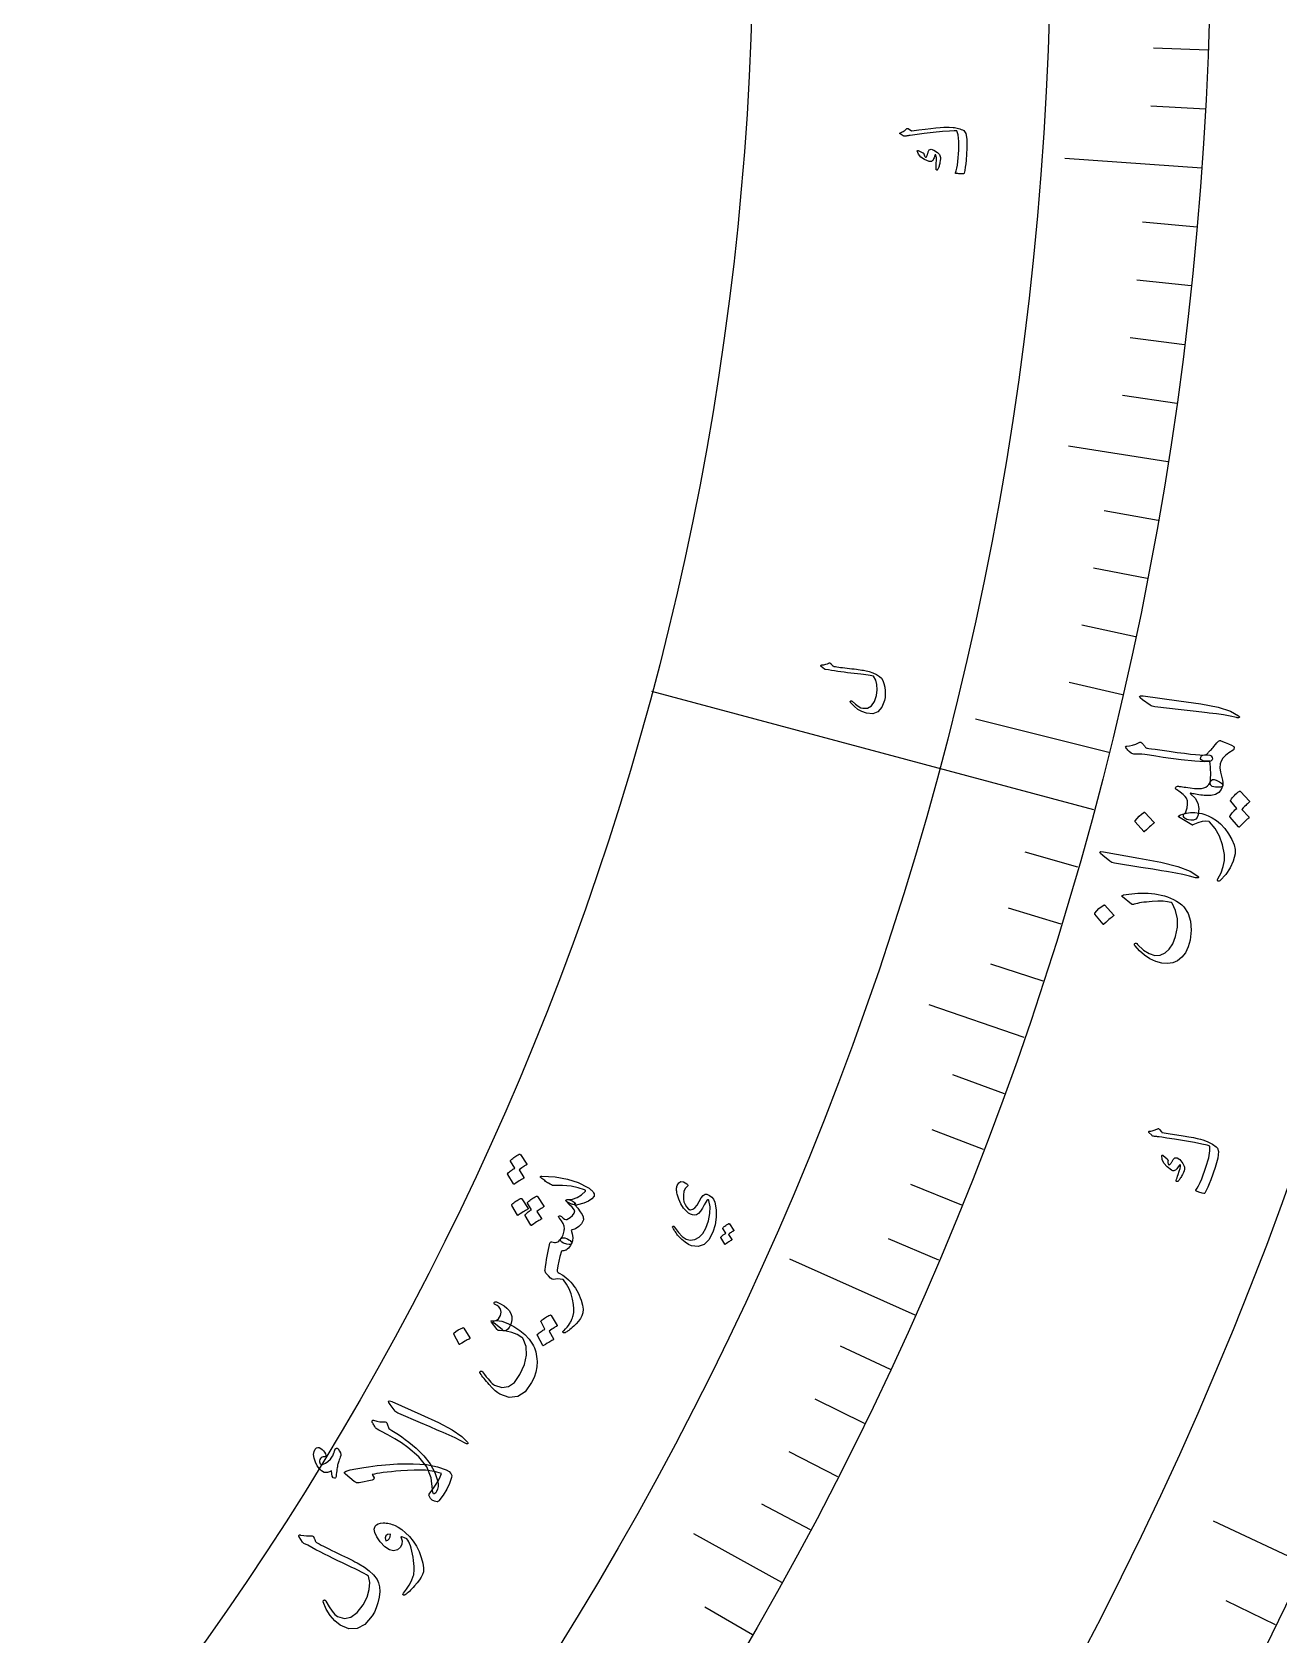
# Model space of a CAD drawing. Header units: millimetres. Extents: x -280 to 280, y -280 to 325.
# Drawn here: x 147.1 to 228.9, y -112.2 to -7.1 of the extents above; entities that cross this region are included whole.
import ezdxf

# ---------------------------------------------------------------- set-up
doc = ezdxf.new("R2010")
doc.units = ezdxf.units.MM
for name, color, linetype in [('CUT_OUTER', 1, 'Continuous'), ('ENGRAVE', 7, 'Continuous'), ('ENGRAVE_FINE', 8, 'Continuous'), ('TEXT', 5, 'Continuous')]:
    doc.layers.add(name, color=color, linetype=linetype)

msp = doc.modelspace()

# ---------------------------------------------------------------- linework, layer by layer
at = {"layer": 'CUT_OUTER'}
msp.add_arc((0, 0), 280, 178.242188, 3.164062, dxfattribs=at)
at = {"layer": 'ENGRAVE'}
for points in [[(223.8263, -16.0358), (214.8493, -15.3927)], [(221.6076, -35.291), (215.0897, -34.253)], [(216.7461, -58.1075), (187.7694, -50.3391)], [(217.7221, -54.3364), (208.9899, -52.1572)], [(212.1853, -73.0257), (205.9446, -70.8779)], [(205.0259, -91.2126), (196.8029, -87.5544)], [(230.5647, -107.5141), (224.5831, -104.7248)], [(196.286, -108.7527), (190.5129, -105.5541)]]:
    msp.add_lwpolyline(points, dxfattribs=at)
for radius in [274.4, 274.4, 267.4, 254.4, 254.4, 243.9, 224.4, 224.4, 213.9, 194.4, 194.4]:
    msp.add_circle((0, 0), radius, dxfattribs=at)
at = {"layer": 'ENGRAVE_FINE'}
for points in [[(224.2462, -8.3077), (220.6486, -8.1745)], [(224.0696, -12.1725), (220.4749, -11.9772)], [(223.5162, -19.8966), (219.9304, -19.5774)], [(223.1392, -23.7537), (219.5595, -23.3726)], [(222.6955, -27.6059), (219.1228, -27.163)], [(222.1849, -31.452), (218.6204, -30.9475)], [(220.9635, -39.1215), (217.4186, -38.4939)], [(220.2528, -42.9425), (216.7193, -42.2536)], [(219.4756, -46.7528), (215.9546, -46.0027)], [(218.632, -50.5511), (215.1245, -49.7402)], [(215.7042, -61.8631), (212.2437, -60.8706)], [(214.5967, -65.6021), (211.1539, -64.5497)], [(213.4236, -69.3234), (209.9997, -68.2112)], [(210.8821, -76.7079), (207.4989, -75.4773)], [(209.5142, -80.3689), (206.153, -79.0796)], [(208.082, -84.0074), (204.7438, -82.6597)], [(206.5858, -87.6224), (203.2715, -86.2167)], [(203.4028, -94.777), (200.1396, -93.2565)], [(201.7168, -98.3143), (198.4807, -96.7371)], [(199.9684, -101.8234), (196.7603, -100.1899)], [(198.158, -105.3033), (194.979, -103.6139)], [(228.6532, -111.5216), (225.4175, -109.9435)], [(194.3531, -112.1706), (191.2351, -110.3711)]]:
    msp.add_lwpolyline(points, dxfattribs=at)
at = {"layer": 'TEXT'}
for points in [[(204.0754, -13.7104), (204.1379, -13.6833), (204.1973, -13.6546), (204.2536, -13.6242), (204.3068, -13.5922), (204.357, -13.5583), (204.4041, -13.5221), (204.4482, -13.4835), (204.4893, -13.4426), (204.5118, -13.4274), (204.5372, -13.4235), (204.5654, -13.4309), (204.5963, -13.4497), (204.7587, -13.5609), (204.7764, -13.5718), (204.7914, -13.5798), (204.8038, -13.5848), (204.8135, -13.5868), (205.2764, -13.5255), (205.6944, -13.4728), (206.0677, -13.4287), (206.3961, -13.3935), (206.6794, -13.3675), (206.9172, -13.3512), (207.1094, -13.3445), (207.2561, -13.3476), (207.5322, -13.3654), (207.6193, -13.3759), (207.7066, -13.3908), (207.7939, -13.4099), (207.8813, -13.4332), (207.9688, -13.4612), (208.0563, -13.4942), (208.1438, -13.5321), (208.2314, -13.5751), (208.3536, -13.7542), (208.419, -14.1358), (208.4263, -14.7199), (208.3739, -15.5061), (208.347, -15.7509), (208.3156, -15.9768), (208.2798, -16.1838), (208.2397, -16.372), (208.2309, -16.3887), (208.219, -16.4002), (208.204, -16.4065), (208.1859, -16.4076), (208.0993, -16.4059), (208.0206, -16.4038), (207.9496, -16.4012), (207.8865, -16.3982), (207.8305, -16.3947), (207.7809, -16.3906), (207.7378, -16.3859), (207.701, -16.3807), (207.6805, -16.3766), (207.6694, -16.3683), (207.668, -16.3558), (207.676, -16.339), (207.7261, -16.2103), (207.7685, -16.0426), (207.8031, -15.836), (207.8298, -15.5905), (207.8833, -14.855), (207.8888, -14.2771), (207.8475, -13.8572), (207.7605, -13.5954), (207.589, -13.5845), (207.2751, -13.5989), (206.8189, -13.6384), (206.2203, -13.7027), (205.6206, -13.7711), (205.1668, -13.8243), (204.8591, -13.8626), (204.6973, -13.8862), (204.6529, -13.894), (204.6114, -13.9013), (204.5727, -13.9081), (204.5369, -13.9144), (204.5044, -13.9202), (204.4754, -13.9255), (204.4499, -13.9304), (204.428, -13.9349), (204.3806, -13.9414), (204.3358, -13.9397), (204.2936, -13.9299), (204.2542, -13.9119), (204.0473, -13.792), (204.0335, -13.7824), (204.0246, -13.7724), (204.0207, -13.762), (204.0218, -13.7513), (204.0301, -13.7387), (204.0418, -13.7276), (204.0569, -13.7182), (204.0754, -13.7104)], [(205.1687, -14.9091), (205.1709, -14.8988), (205.1757, -14.89), (205.1833, -14.8829), (205.1936, -14.8773), (205.2026, -14.8759), (205.2121, -14.8759), (205.2223, -14.8773), (205.233, -14.8802), (205.5229, -15.019), (205.5521, -15.0355), (205.5743, -15.0522), (205.5893, -15.0691), (205.5973, -15.0862), (205.6121, -15.1578), (205.6341, -15.2194), (205.6632, -15.271), (205.6994, -15.3127), (205.7192, -15.3219), (205.7418, -15.313), (205.7672, -15.2861), (205.7953, -15.2412), (205.8085, -15.2107), (205.8211, -15.1792), (205.833, -15.1465), (205.8444, -15.1127), (205.8551, -15.0775), (205.8652, -15.0405), (205.8748, -15.0017), (205.8837, -14.9611), (205.9535, -14.8235), (206.0788, -14.7868), (206.2599, -14.8512), (206.4966, -15.0169), (206.5657, -15.0832), (206.6187, -15.147), (206.6556, -15.2083), (206.6764, -15.2669), (206.6848, -15.3303), (206.6837, -15.417), (206.673, -15.527), (206.6526, -15.6602), (206.6408, -15.728), (206.627, -15.7922), (206.6114, -15.8528), (206.594, -15.9096), (206.5757, -15.9629), (206.5577, -16.0126), (206.5399, -16.0589), (206.5225, -16.1016), (206.5052, -16.1274), (206.4865, -16.1453), (206.4662, -16.1554), (206.4445, -16.1575), (206.4226, -16.1523), (206.4076, -16.1405), (206.3995, -16.1223), (206.3982, -16.0975), (206.399, -16.019), (206.4013, -15.93), (206.4051, -15.8306), (206.4103, -15.7207), (206.4198, -15.5157), (206.4194, -15.355), (206.4093, -15.2387), (206.3894, -15.1668), (206.3834, -15.1573), (206.375, -15.1517), (206.3641, -15.1502), (206.3509, -15.1527), (206.3424, -15.1571), (206.3343, -15.1656), (206.3267, -15.1784), (206.3194, -15.1955), (206.268, -15.355), (206.2432, -15.4215), (206.2135, -15.4777), (206.1789, -15.5236), (206.1394, -15.5594), (206.0941, -15.5886), (206.0483, -15.6045), (206.0021, -15.607), (205.9555, -15.5961), (205.6451, -15.4701), (205.4106, -15.3136), (205.2518, -15.1267), (205.1687, -14.9091)], [(198.8724, -48.7067), (198.8579, -48.6932), (198.8489, -48.6781), (198.8453, -48.6615), (198.8472, -48.6433), (198.8546, -48.6265), (198.8675, -48.614), (198.8859, -48.6056), (198.9098, -48.6014), (199.0478, -48.5818), (199.1696, -48.5546), (199.275, -48.5197), (199.3642, -48.4773), (199.3953, -48.4659), (199.4274, -48.4683), (199.4604, -48.4846), (199.4945, -48.5147), (199.5101, -48.5325), (199.5253, -48.5495), (199.5399, -48.5656), (199.5539, -48.5808), (199.5672, -48.5952), (199.5792, -48.6085), (199.59, -48.6208), (199.5995, -48.6321), (199.6173, -48.6515), (199.6402, -48.6679), (199.6682, -48.6812), (199.7013, -48.6914), (199.7977, -48.7081), (199.9031, -48.7248), (200.0176, -48.7415), (200.1411, -48.7583), (200.2737, -48.7755), (200.4151, -48.7934), (200.5655, -48.8119), (200.7247, -48.8312), (200.8842, -48.8482), (201.0338, -48.8652), (201.1736, -48.8824), (201.3035, -48.8997), (201.4241, -48.9168), (201.5357, -48.9336), (201.6382, -48.95), (201.7318, -48.966), (202.0062, -49.025), (202.2589, -49.1099), (202.4901, -49.221), (202.6996, -49.3583), (202.815, -49.4706), (202.9094, -49.6239), (202.9827, -49.8182), (203.0349, -50.0536), (203.0647, -50.3023), (203.0723, -50.531), (203.0577, -50.7396), (203.021, -50.9282), (202.84, -51.3778), (202.581, -51.6664), (202.2446, -51.7942), (201.8313, -51.7613), (201.5425, -51.6618), (201.2734, -51.5105), (201.0241, -51.3079), (200.7942, -51.054), (200.7817, -51.0359), (200.7755, -51.0188), (200.7756, -51.0025), (200.7821, -50.9871), (200.7929, -50.9717), (200.8047, -50.9609), (200.8176, -50.9547), (200.8315, -50.9532), (200.8511, -50.9545), (200.8691, -50.9598), (200.8853, -50.969), (200.8998, -50.9821), (201.1125, -51.1694), (201.2987, -51.3089), (201.4586, -51.4002), (201.5921, -51.4434), (201.9077, -51.4265), (202.1622, -51.2806), (202.3551, -51.0054), (202.486, -50.6012), (202.5383, -50.2204), (202.5234, -49.8823), (202.4415, -49.587), (202.2928, -49.3349), (202.1959, -49.3158), (202.0822, -49.2959), (201.9517, -49.2751), (201.8042, -49.2535), (201.6395, -49.2312), (201.4571, -49.2086), (201.2569, -49.1856), (201.0391, -49.1622), (200.815, -49.1355), (200.5946, -49.1083), (200.378, -49.0805), (200.1652, -49.0522), (199.9562, -49.0229), (199.7512, -48.9924), (199.5501, -48.9607), (199.3529, -48.9277), (199.1612, -48.9036), (199.1402, -48.8974), (199.1211, -48.8894), (199.1038, -48.8798), (199.0884, -48.8685)], [(219.9457, -50.885), (219.793, -50.7574), (219.7484, -50.673), (219.8121, -50.6317), (219.9841, -50.6333), (222.3243, -50.9477), (223.7601, -51.1425), (224.8905, -51.3707), (225.7151, -51.6339), (226.2336, -51.9329), (226.2721, -51.9746), (226.2903, -52.0079), (226.2882, -52.0328), (226.2659, -52.0494), (226.2347, -52.0596), (226.1963, -52.0632), (226.1508, -52.0601), (226.0983, -52.0505), (225.6932, -51.9573), (225.2593, -51.8771), (224.7965, -51.81), (224.3049, -51.7557), (224.177, -51.7391), (223.8307, -51.6979), (223.2661, -51.6318), (222.4832, -51.5404), (220.744, -51.3507), (220.653, -51.3344), (220.5711, -51.3105), (220.4983, -51.279), (220.4347, -51.24)], [(223.7418, -54.747), (223.7592, -54.6353), (223.8082, -54.5559), (223.8888, -54.5088), (224.0011, -54.4941), (224.0562, -54.4884), (224.1144, -54.4649), (224.1756, -54.4235), (224.24, -54.3643), (224.2755, -54.326), (224.3151, -54.2836), (224.3587, -54.2373), (224.4063, -54.187), (224.4568, -54.1324), (224.509, -54.0733), (224.5629, -54.0095), (224.6185, -53.9413), (224.7224, -53.814), (224.8085, -53.7146), (224.8767, -53.643), (224.9272, -53.5994), (224.969, -53.5716), (225.0089, -53.557), (225.0468, -53.5555), (225.0829, -53.5671), (225.3524, -53.6728), (225.5814, -53.7727), (225.7699, -53.8667), (225.9178, -53.9548), (225.9352, -53.9726), (225.945, -53.9961), (225.9473, -54.0253), (225.942, -54.0601), (225.93, -54.1026), (225.9164, -54.136), (225.9013, -54.1604), (225.8847, -54.1757), (225.6089, -54.3605), (225.3842, -54.5424), (225.2106, -54.7213), (225.0881, -54.8976), (225.0236, -55.0905), (225.0104, -55.3357), (225.0482, -55.6333), (225.1369, -55.9837), (225.1811, -56.1535), (225.207, -56.2976), (225.2144, -56.416), (225.2036, -56.5086), (225.1851, -56.5501), (225.1533, -56.5807), (225.1081, -56.6005), (225.0496, -56.6095), (224.7274, -56.6093), (224.5061, -56.5573), (224.3856, -56.4536), (224.3658, -56.2984), (224.3863, -56.1427), (224.4005, -55.9818), (224.4085, -55.8157), (224.4103, -55.6443), (224.4051, -55.4682), (224.3922, -55.2877), (224.3715, -55.103), (224.3431, -54.914), (224.0786, -54.9074), (223.8902, -54.8773), (223.778, -54.8238), (223.7418, -54.747)], [(221.0764, -54.1729), (221.6779, -54.2585), (222.2133, -54.3314), (222.6827, -54.3914), (223.086, -54.4389), (223.4227, -54.4736), (223.6921, -54.4955), (223.8942, -54.5046), (224.029, -54.5009), (224.2044, -54.4905), (224.3422, -54.5128), (224.4423, -54.5681), (224.5048, -54.6563), (224.5279, -54.7517), (224.5098, -54.8284), (224.4505, -54.8864), (224.3502, -54.9256), (223.9975, -54.9512), (223.3719, -54.9155), (222.4737, -54.8181), (221.3028, -54.6585), (220.8013, -54.5804), (220.4002, -54.5208), (220.0995, -54.4799), (219.8993, -54.4577), (219.4458, -54.4521), (219.3669, -54.4465), (219.2975, -54.4323), (219.2376, -54.4095), (219.1873, -54.3783), (219.0728, -54.2669), (218.9842, -54.1803), (218.9217, -54.1182), (218.8852, -54.0808), (218.8353, -54.0104), (218.8238, -53.9592), (218.8509, -53.9272), (218.9164, -53.9144), (219.0952, -53.9058), (219.2897, -53.8634), (219.4998, -53.7872), (219.7256, -53.677), (219.7699, -53.6575), (219.8102, -53.6541), (219.8467, -53.6666), (219.8792, -53.6952), (219.9168, -53.7374), (219.9518, -53.7772), (219.9843, -53.8146), (220.0144, -53.8496), (220.0419, -53.8821), (220.067, -53.9122), (220.0895, -53.9399), (220.1096, -53.9652), (220.1448, -54.003), (220.1822, -54.0316), (220.2219, -54.0511), (220.2638, -54.0614), (220.3582, -54.0718), (220.5251, -54.0938), (220.7645, -54.1276), (221.0764, -54.1729)], [(222.1167, -56.6199), (222.1434, -56.583), (222.1814, -56.5601), (222.2308, -56.551), (222.2914, -56.556), (222.3332, -56.5608), (222.3911, -56.5678), (222.4652, -56.5771), (222.5554, -56.5886), (222.6612, -56.6023), (222.7819, -56.6178), (222.9176, -56.6353), (223.0683, -56.6548), (223.3568, -56.6884), (223.6012, -56.7009), (223.8014, -56.6921), (223.9575, -56.6622), (224.087, -56.6099), (224.1983, -56.5319), (224.2912, -56.428), (224.3658, -56.2984), (224.4415, -56.1789), (224.5355, -56.1148), (224.6477, -56.1062), (224.7782, -56.1531), (224.9759, -56.2622), (225.1131, -56.3563), (225.1898, -56.4353), (225.2059, -56.4992), (225.1019, -56.7653), (224.9405, -56.9632), (224.722, -57.0928), (224.4465, -57.1541), (224.3636, -57.1575), (224.2756, -57.1591), (224.1826, -57.1587), (224.0844, -57.1563), (223.981, -57.1507), (223.8718, -57.1406), (223.757, -57.1259), (223.6366, -57.1066), (223.5198, -57.0864), (223.4159, -57.0688), (223.325, -57.054), (223.247, -57.0418), (223.1833, -57.032), (223.1351, -57.0243), (223.1025, -57.0188), (223.0854, -57.0153), (223.0774, -57.0139), (223.072, -57.0144), (223.0693, -57.0168), (223.0691, -57.0211), (223.0721, -57.0274), (223.0789, -57.0359), (223.0895, -57.0467), (223.1038, -57.0596), (223.391, -57.3332), (223.5683, -57.6524), (223.6357, -58.017), (223.5929, -58.4267), (223.5299, -58.5893), (223.429, -58.7021), (223.2902, -58.7651), (223.1137, -58.7783), (222.9624, -58.757), (222.8386, -58.7207), (222.7424, -58.6693), (222.6737, -58.6028), (222.632, -58.5324), (222.6171, -58.469), (222.6288, -58.4126), (222.6671, -58.3632), (222.7122, -58.3236), (222.7465, -58.2873), (222.77, -58.2544), (222.7827, -58.2249), (222.862, -57.9587), (222.8939, -57.7212), (222.8785, -57.5123), (222.8159, -57.3322), (222.7403, -57.2169), (222.6074, -57.0833), (222.4172, -56.9315), (222.1696, -56.7616), (222.1306, -56.7325), (222.1088, -56.6992), (222.1041, -56.6617), (222.1167, -56.6199)], [(225.7248, -57.5397), (225.7162, -57.525), (225.7134, -57.5067), (225.7165, -57.485), (225.7254, -57.4597), (225.7832, -57.3759), (225.8438, -57.2958), (225.907, -57.2196), (225.973, -57.1471), (226.0425, -57.0779), (226.1161, -57.0117), (226.1939, -56.9483), (226.2759, -56.8879), (226.2988, -56.878), (226.3208, -56.8766), (226.3419, -56.8838), (226.362, -56.8995), (226.9548, -57.5312), (226.961, -57.5459), (226.9563, -57.5643), (226.9409, -57.5861), (226.9146, -57.6115), (226.8922, -57.6278), (226.8601, -57.6555), (226.8183, -57.6946), (226.7668, -57.7449), (226.7049, -57.8071), (226.6318, -57.8815), (226.5474, -57.968), (226.4519, -58.0667), (226.9079, -58.5665), (226.9205, -58.5874), (226.9191, -58.6097), (226.9036, -58.6335), (226.8742, -58.6586), (226.8488, -58.6804), (226.81, -58.7151), (226.758, -58.7628), (226.6928, -58.8233), (226.6139, -58.8979), (226.5211, -58.9878), (226.4144, -59.0928), (226.2937, -59.213), (226.2759, -59.2241), (226.2603, -59.2269), (226.2468, -59.2215), (226.2355, -59.2078), (225.6778, -58.57), (225.6692, -58.5552), (225.6665, -58.537), (225.6697, -58.5152), (225.6787, -58.49), (225.7244, -58.4178), (225.7735, -58.349), (225.826, -58.2835), (225.8819, -58.2214), (225.9408, -58.1626), (226.0019, -58.1068), (226.0653, -58.0541), (226.131, -58.0045)], [(219.459, -58.892), (219.4504, -58.8775), (219.4478, -58.8596), (219.451, -58.8385), (219.46, -58.8139), (219.5806, -58.6557), (219.7145, -58.512), (219.8619, -58.3827), (220.0226, -58.2678), (220.045, -58.2584), (220.0652, -58.257), (220.0833, -58.2637), (220.0993, -58.2783), (220.6895, -58.8972), (220.702, -58.9177), (220.7005, -58.9395), (220.6851, -58.9625), (220.6556, -58.9866), (220.6302, -59.0075), (220.5915, -59.0408), (220.5395, -59.0866), (220.4742, -59.1448), (220.3953, -59.2165), (220.3025, -59.3029), (220.1958, -59.4039), (220.0751, -59.5195), (220.0562, -59.5341), (220.0399, -59.5395), (220.026, -59.5357), (220.0146, -59.5228)], [(225.0271, -62.7235), (224.9999, -62.7475), (224.9735, -62.7641), (224.9478, -62.7734), (224.923, -62.7753), (224.904, -62.7719), (224.8867, -62.7626), (224.871, -62.7475), (224.8569, -62.7265), (224.8505, -62.7071), (224.8512, -62.6846), (224.8589, -62.659), (224.8738, -62.6303), (225.0917, -62.2196), (225.2362, -61.8148), (225.3072, -61.4163), (225.3049, -61.0245), (225.1898, -60.3891), (224.9894, -59.8214), (224.7042, -59.3218), (224.3346, -58.8901), (224.3271, -58.8834), (224.3205, -58.8777), (224.315, -58.8728), (224.3105, -58.8688), (224.3064, -58.8655), (224.3021, -58.8628), (224.2977, -58.8607), (224.2931, -58.8592), (224.0985, -58.84), (223.8581, -58.8722), (223.5719, -58.9556), (223.2399, -59.09), (223.2205, -59.0929), (223.2043, -59.093), (223.1914, -59.0902), (223.1817, -59.0846), (222.3064, -58.5656), (222.2788, -58.5267), (222.3161, -58.4815), (222.4184, -58.4298), (222.5856, -58.3715), (222.8317, -58.3102), (223.0935, -58.2788), (223.3709, -58.2774), (223.6641, -58.306), (223.8254, -58.3387), (224.021, -58.4015), (224.2509, -58.4945), (224.5151, -58.6177), (224.7897, -58.7863), (225.0601, -59.0179), (225.3262, -59.3128), (225.5877, -59.6712), (225.8059, -60.0417), (225.9493, -60.3841), (226.0179, -60.6982), (226.0118, -60.9837), (225.8922, -61.4595), (225.6881, -61.9085), (225.3997, -62.33), (225.0271, -62.7235)], [(217.3309, -61.0957), (217.1843, -60.9611), (217.1437, -60.8747), (217.2093, -60.8364), (217.381, -60.846), (219.704, -61.2693), (221.1291, -61.5309), (222.2477, -61.8116), (223.0591, -62.113), (223.5631, -62.4359), (223.5995, -62.4793), (223.6161, -62.5134), (223.6129, -62.5383), (223.5899, -62.5538), (223.5582, -62.5625), (223.5197, -62.5643), (223.4744, -62.5591), (223.4224, -62.5471), (223.0221, -62.435), (222.5924, -62.3347), (222.1332, -62.2461), (221.6447, -62.1689), (221.5177, -62.1463), (221.1737, -62.089), (220.6128, -61.9966), (219.835, -61.8688), (218.1066, -61.5981), (218.0164, -61.5775), (217.9357, -61.5498), (217.8645, -61.515), (217.8028, -61.4731)], [(218.689, -63.6751), (218.8667, -63.644), (219.0507, -63.6171), (219.2409, -63.5944), (219.4373, -63.5758), (219.6409, -63.5629), (219.8524, -63.5571), (220.0718, -63.5585), (220.299, -63.5669), (220.5233, -63.5825), (220.7429, -63.6079), (220.9578, -63.643), (221.168, -63.688), (221.3741, -63.743), (221.5766, -63.8081), (221.7755, -63.8835), (221.9709, -63.9692), (222.1711, -64.0758), (222.3505, -64.194), (222.509, -64.3239), (222.6466, -64.4654), (222.9288, -64.8938), (223.092, -65.3983), (223.1357, -65.9786), (223.0591, -66.6341), (222.9349, -67.0879), (222.7567, -67.4645), (222.5248, -67.7638), (222.2395, -67.9855), (221.9187, -68.1193), (221.5745, -68.1734), (221.2071, -68.148), (220.8163, -68.0433), (220.4231, -67.865), (220.0639, -67.6334), (219.7384, -67.3487), (219.4465, -67.0112), (219.4162, -66.9626), (219.4039, -66.9207), (219.4096, -66.8856), (219.4332, -66.8573), (219.4712, -66.8357), (219.5139, -66.8394), (219.5616, -66.8683), (219.6141, -66.9224), (219.9998, -67.2878), (220.3755, -67.5257), (220.7415, -67.6354), (221.098, -67.6162), (221.4206, -67.4798), (221.6966, -67.2317), (221.9257, -66.8717), (222.1074, -66.4002), (222.2241, -65.7997), (222.2249, -65.2346), (222.1103, -64.7057), (221.8803, -64.2135), (221.8706, -64.2019), (221.8544, -64.191), (221.8318, -64.1807), (221.8027, -64.171), (221.5678, -64.1174), (221.2846, -64.0885), (220.953, -64.0842), (220.5731, -64.1041), (220.3798, -64.1213), (220.1992, -64.1397), (220.0314, -64.1592), (219.8764, -64.1798), (219.7345, -64.2023), (219.6062, -64.2275), (219.4915, -64.2554), (219.3904, -64.2859), (219.3384, -64.2992), (219.2931, -64.3021), (219.2547, -64.2945), (219.2231, -64.2766), (218.6215, -63.8036), (218.5893, -63.7664), (218.5898, -63.7326), (218.623, -63.7022), (218.689, -63.6751)], [(216.8129, -64.9453), (216.8048, -64.9305), (216.8026, -64.9127), (216.8064, -64.8917), (216.8161, -64.8675), (216.941, -64.7136), (217.0788, -64.5744), (217.2296, -64.45), (217.3935, -64.3404), (217.4161, -64.3317), (217.4363, -64.3309), (217.4542, -64.3381), (217.4698, -64.3532), (218.0424, -64.9871), (218.0543, -65.008), (218.0522, -65.0296), (218.0361, -65.052), (218.0061, -65.0752), (217.9801, -65.0952), (217.9404, -65.1273), (217.8872, -65.1713), (217.8204, -65.2273), (217.7395, -65.2964), (217.6444, -65.3796), (217.535, -65.477), (217.4111, -65.5886), (217.3919, -65.6025), (217.3754, -65.6074), (217.3616, -65.6033), (217.3506, -65.59)], [(220.4149, -79.1608), (220.4892, -79.151), (220.5607, -79.1385), (220.6294, -79.1233), (220.6954, -79.1055), (220.7587, -79.0847), (220.8195, -79.0606), (220.8778, -79.0331), (220.9335, -79.0022), (220.962, -78.9929), (220.99, -78.9964), (221.0176, -79.0127), (221.0446, -79.0419), (221.1829, -79.2086), (221.1982, -79.2255), (221.2117, -79.2385), (221.2233, -79.2475), (221.233, -79.2526), (221.7412, -79.3273), (222.1993, -79.3976), (222.6074, -79.4636), (222.9655, -79.5254), (223.273, -79.5833), (223.5295, -79.6378), (223.7348, -79.6887), (223.8891, -79.7362), (224.1757, -79.8383), (224.2648, -79.8758), (224.3526, -79.9178), (224.4392, -79.9643), (224.5246, -80.0154), (224.6087, -80.0714), (224.6913, -80.1327), (224.7725, -80.1992), (224.8521, -80.2711), (224.9274, -80.4974), (224.8815, -80.9207), (224.7131, -81.5407), (224.4208, -82.3565), (224.3187, -82.6073), (224.2175, -82.8368), (224.1173, -83.045), (224.0181, -83.232), (224.0038, -83.247), (223.9878, -83.2556), (223.97, -83.2578), (223.9505, -83.2534), (223.8594, -83.2256), (223.7767, -83.1996), (223.7025, -83.1755), (223.6366, -83.1533), (223.5784, -83.1327), (223.5272, -83.1135), (223.4829, -83.0956), (223.4456, -83.079), (223.4251, -83.0685), (223.4159, -83.0564), (223.4181, -83.0427), (223.4317, -83.0274), (223.5234, -82.9063), (223.6187, -82.7417), (223.7176, -82.5335), (223.8198, -82.2818), (224.098, -81.5199), (224.278, -80.9103), (224.361, -80.4537), (224.3479, -80.1505), (224.1698, -80.0873), (223.8334, -80.0078), (223.3388, -79.912), (222.6862, -79.7994), (222.0312, -79.691), (221.5351, -79.6105), (221.198, -79.5582), (221.0197, -79.5344), (220.9704, -79.5293), (220.9243, -79.5245), (220.8813, -79.52), (220.8416, -79.5159), (220.8054, -79.5122), (220.7731, -79.5091), (220.7447, -79.5066), (220.7202, -79.5047), (220.668, -79.4973), (220.6211, -79.482), (220.5795, -79.4589), (220.5432, -79.428), (220.3606, -79.2387), (220.3488, -79.2244), (220.3424, -79.2111), (220.3414, -79.199), (220.3458, -79.188), (220.3584, -79.1771), (220.3741, -79.1689), (220.393, -79.1635), (220.4149, -79.1608)], [(178.4991, -81.1337), (178.4938, -81.1198), (178.494, -81.104), (178.4998, -81.0862), (178.5111, -81.0663), (178.5733, -81.0049), (178.6372, -80.9472), (178.703, -80.8931), (178.7705, -80.8427), (178.8406, -80.7956), (178.9139, -80.7516), (178.9904, -80.7107), (179.0701, -80.673), (179.0913, -80.6684), (179.1106, -80.6708), (179.1278, -80.6802), (179.143, -80.6967), (179.5652, -81.3254), (179.5684, -81.3389), (179.5617, -81.3536), (179.5452, -81.3695), (179.5188, -81.3867), (179.4971, -81.3968), (179.4653, -81.415), (179.4235, -81.4412), (179.3716, -81.4754), (179.309, -81.5178), (179.235, -81.5687), (179.1496, -81.628), (179.0526, -81.6958), (179.3754, -82.1913), (179.3833, -82.211), (179.3788, -82.2296), (179.3621, -82.2471), (179.333, -82.2636), (179.3078, -82.2778), (179.2693, -82.3008), (179.2174, -82.3326), (179.1522, -82.3731), (179.0732, -82.4233), (178.9799, -82.4841), (178.8724, -82.5554), (178.7507, -82.6373), (178.7337, -82.6438), (178.7198, -82.6436), (178.7089, -82.6369), (178.7011, -82.6235), (178.3101, -81.9951), (178.3049, -81.9813), (178.3051, -81.9654), (178.311, -81.9476), (178.3225, -81.9277), (178.3724, -81.8742), (178.4248, -81.8241), (178.4796, -81.7774), (178.537, -81.7341), (178.5964, -81.694), (178.6573, -81.6569), (178.7198, -81.6227), (178.7838, -81.5914)], [(221.2099, -80.7591), (221.2153, -80.7488), (221.2231, -80.741), (221.2333, -80.7357), (221.2459, -80.733), (221.2558, -80.7341), (221.2659, -80.737), (221.2762, -80.7416), (221.2867, -80.7479), (221.5515, -80.9822), (221.5774, -81.0084), (221.5958, -81.0328), (221.6066, -81.0552), (221.6099, -81.0756), (221.6041, -81.1559), (221.6087, -81.2277), (221.6239, -81.2911), (221.6497, -81.3461), (221.6679, -81.3618), (221.6944, -81.3593), (221.7294, -81.3384), (221.7727, -81.2993), (221.7958, -81.2711), (221.8187, -81.2415), (221.8411, -81.2105), (221.8633, -81.1782), (221.8853, -81.1442), (221.9071, -81.108), (221.9289, -81.0698), (221.9507, -81.0296), (222.0659, -80.905), (222.2096, -80.904), (222.3818, -81.0266), (222.5822, -81.2733), (222.6354, -81.3643), (222.6722, -81.4478), (222.6928, -81.5237), (222.6971, -81.592), (222.6869, -81.6616), (222.6595, -81.753), (222.6151, -81.8661), (222.5535, -82.0009), (222.5204, -82.0692), (222.4866, -82.133), (222.4518, -82.1923), (222.4162, -82.2472), (222.3809, -82.2981), (222.3468, -82.3453), (222.3141, -82.3889), (222.2828, -82.4288), (222.2568, -82.4509), (222.2315, -82.4642), (222.2071, -82.4688), (222.1834, -82.4645), (222.1618, -82.4524), (222.1495, -82.4354), (222.1464, -82.4137), (222.1525, -82.3871), (222.177, -82.3042), (222.2062, -82.2108), (222.2402, -82.1067), (222.2788, -81.992), (222.3506, -81.7779), (222.3986, -81.6078), (222.423, -81.4817), (222.4237, -81.3997), (222.4202, -81.3877), (222.4129, -81.3793), (222.4019, -81.3744), (222.3871, -81.3731), (222.3768, -81.3751), (222.3657, -81.3818), (222.3538, -81.393), (222.3409, -81.4089), (222.2384, -81.5622), (222.1922, -81.625), (222.1439, -81.6756), (222.0934, -81.7138), (222.0409, -81.7397), (221.984, -81.757), (221.9308, -81.76), (221.8812, -81.7487), (221.8352, -81.7231), (221.5448, -81.4963), (221.3439, -81.2601), (221.2322, -81.0144), (221.2099, -80.7591)], [(180.5401, -82.1073), (181.4316, -82.1649), (182.2326, -82.3062), (182.9427, -82.5327), (183.5615, -82.8457), (183.6023, -82.8703), (183.6436, -82.898), (183.6851, -82.9287), (183.7271, -82.9625), (183.7686, -82.9985), (183.809, -83.0358), (183.8482, -83.0742), (183.8863, -83.114), (183.948, -83.1933), (183.983, -83.27), (183.9913, -83.3441), (183.9729, -83.4154), (183.8377, -83.6006), (183.6117, -83.7596), (183.2952, -83.892), (182.8883, -83.9974), (182.8284, -84.0085), (182.7578, -84.0076), (182.6763, -83.9947), (182.5841, -83.9698), (182.5403, -83.9541), (182.4973, -83.9381), (182.455, -83.9218), (182.4134, -83.9053), (182.3727, -83.888), (182.3331, -83.8695), (182.2947, -83.8498), (182.2574, -83.8289), (182.195, -83.7874), (182.1544, -83.7489), (182.1357, -83.7135), (182.1389, -83.6812), (182.151, -83.6675), (182.1732, -83.6573), (182.2054, -83.6505), (182.2477, -83.6472), (182.5631, -83.6158), (182.861, -83.5128), (183.1413, -83.3382), (183.4037, -83.0919), (183.411, -83.0707), (183.404, -83.05), (183.3829, -83.03), (183.3476, -83.0105), (182.9413, -82.8673), (182.463, -82.7726), (181.9128, -82.7259), (181.2909, -82.7263), (181.2477, -82.7164), (181.1826, -82.6884), (181.0954, -82.6423), (180.9863, -82.5781), (180.9241, -82.539), (180.8616, -82.4969), (180.7987, -82.4518), (180.7354, -82.4036), (180.6723, -82.3538), (180.6099, -82.3038), (180.5482, -82.2535), (180.4872, -82.203), (180.473, -82.1896), (180.4653, -82.1746), (180.4641, -82.1579), (180.4695, -82.1397), (180.4791, -82.1262), (180.4941, -82.1163), (180.5144, -82.1101), (180.5401, -82.1073)], [(190.0798, -82.7827), (189.951, -82.9254), (189.8673, -83.1107), (189.8286, -83.3387), (189.8347, -83.6098), (189.8719, -83.7966), (189.9387, -83.9683), (190.0354, -84.1248), (190.1619, -84.2661), (190.1904, -84.2872), (190.223, -84.3024), (190.2598, -84.3118), (190.3007, -84.3152), (190.4473, -84.282), (190.5915, -84.1811), (190.733, -84.0124), (190.8717, -83.7758), (191.0058, -83.541), (191.1315, -83.3828), (191.249, -83.3012), (191.3585, -83.2963), (191.5496, -83.3737), (191.7015, -83.4843), (191.8143, -83.6283), (191.8877, -83.8057), (191.9806, -84.3088), (191.9919, -84.8074), (191.9217, -85.3012), (191.7699, -85.7898), (191.5079, -86.2802), (191.1867, -86.5902), (190.8071, -86.7197), (190.3697, -86.6691), (190.1571, -86.5809), (189.9436, -86.4471), (189.729, -86.2678), (189.5132, -86.0432), (189.4565, -85.9735), (189.4029, -85.904), (189.3521, -85.8347), (189.3044, -85.7656), (189.2595, -85.6963), (189.2172, -85.6263), (189.1776, -85.5555), (189.1406, -85.4841), (189.1278, -85.4489), (189.128, -85.4228), (189.1412, -85.4055), (189.1674, -85.3973), (189.1948, -85.3984), (189.2189, -85.4066), (189.2399, -85.4219), (189.2577, -85.4442), (189.5029, -85.8098), (189.7532, -86.0745), (190.0091, -86.238), (190.2708, -86.3), (190.5929, -86.2628), (190.8726, -86.1202), (191.1096, -85.8722), (191.3036, -85.5188), (191.4761, -85.032), (191.5679, -84.5657), (191.5793, -84.1205), (191.5103, -83.6967), (191.5009, -83.6689), (191.4861, -83.6535), (191.4658, -83.6505), (191.4402, -83.6598), (191.376, -83.7149), (191.2946, -83.8236), (191.1957, -83.9857), (191.0793, -84.2013), (190.9512, -84.4163), (190.8222, -84.5664), (190.6925, -84.6519), (190.5621, -84.6726), (190.4296, -84.6501), (190.3011, -84.603), (190.1766, -84.5314), (190.0559, -84.4353), (189.839, -84.2013), (189.6629, -83.9325), (189.5273, -83.6292), (189.4321, -83.2912), (189.4126, -83.204), (189.3987, -83.1216), (189.3904, -83.044), (189.3877, -82.9712), (189.39, -82.9033), (189.3971, -82.8405), (189.4088, -82.7828), (189.4253, -82.7303), (189.5292, -82.5422), (189.668, -82.4594), (189.8416, -82.482), (190.0502, -82.6102), (190.0997, -82.6601), (190.1211, -82.7055), (190.1145, -82.7464), (190.0798, -82.7827)], [(178.5751, -84.0353), (178.57, -84.0213), (178.5704, -84.0054), (178.5765, -83.9876), (178.5882, -83.9677), (178.6514, -83.9067), (178.7163, -83.8493), (178.783, -83.7957), (178.8514, -83.7457), (178.9223, -83.6991), (178.9963, -83.6557), (179.0735, -83.6154), (179.1539, -83.5783), (179.1797, -83.5719), (179.201, -83.5726), (179.2178, -83.5805), (179.23, -83.5954), (179.6428, -84.232), (179.6471, -84.2502), (179.6401, -84.2677), (179.6216, -84.2845), (179.5919, -84.3007), (179.5665, -84.3148), (179.5277, -84.3377), (179.4755, -84.3692), (179.4097, -84.4095), (179.3301, -84.4594), (179.2361, -84.5198), (179.1277, -84.5908), (179.0049, -84.6722), (178.9863, -84.6819), (178.9712, -84.684), (178.9598, -84.6786), (178.9519, -84.6656)], [(179.6173, -83.8869), (179.6121, -83.873), (179.6126, -83.857), (179.6186, -83.839), (179.6303, -83.819), (179.6934, -83.7575), (179.7583, -83.6997), (179.825, -83.6455), (179.8934, -83.595), (179.9643, -83.5479), (180.0384, -83.504), (180.1156, -83.4632), (180.196, -83.4256), (180.2173, -83.4211), (180.2366, -83.4236), (180.2537, -83.4333), (180.2687, -83.45), (180.6825, -84.087), (180.6855, -84.1006), (180.6786, -84.1154), (180.6618, -84.1314), (180.6352, -84.1486), (180.6172, -84.1596), (180.5892, -84.1771), (180.5512, -84.2009), (180.5033, -84.231), (180.4458, -84.2678), (180.3793, -84.3113), (180.3038, -84.3616), (180.2193, -84.4187), (180.5233, -84.8869), (180.5276, -84.9052), (180.5205, -84.9228), (180.502, -84.9397), (180.4721, -84.9559), (180.4467, -84.9702), (180.4078, -84.9932), (180.3554, -85.0249), (180.2895, -85.0655), (180.2096, -85.1156), (180.1153, -85.1764), (180.0066, -85.2478), (179.8834, -85.3297), (179.8663, -85.3361), (179.8524, -85.3359), (179.8416, -85.329), (179.8339, -85.3155), (179.4588, -84.6828), (179.4537, -84.6688), (179.4542, -84.6528), (179.4604, -84.6349), (179.4721, -84.6149), (179.5169, -84.5714), (179.5629, -84.5291), (179.61, -84.4878), (179.6584, -84.4477), (179.7083, -84.4095), (179.7599, -84.3737), (179.8131, -84.3405), (179.8682, -84.3098)], [(182.1797, -83.6533), (182.2971, -83.6512), (182.4193, -83.6793), (182.5463, -83.7376), (182.6781, -83.8261), (182.728, -83.8671), (182.7533, -83.8956), (182.754, -83.9118), (182.7302, -83.9154), (182.6906, -83.9154), (182.6707, -83.9232), (182.6705, -83.9388), (182.69, -83.9624), (182.9065, -84.2199), (183.0724, -84.4428), (183.1878, -84.6311), (183.2527, -84.7844), (183.2703, -84.846), (183.2778, -84.9065), (183.2754, -84.9659), (183.2629, -85.0243), (183.1538, -85.2377), (182.9853, -85.4152), (182.7574, -85.5564), (182.4704, -85.6613), (182.5454, -85.896), (182.574, -86.1222), (182.5562, -86.3396), (182.492, -86.5482), (182.4393, -86.5887), (182.3363, -86.5947), (182.1829, -86.5661), (181.9792, -86.5029), (181.8666, -86.4476), (181.7998, -86.3823), (181.7787, -86.3069), (181.8034, -86.2216), (181.855, -86.127), (181.8997, -86.0356), (181.9376, -85.9474), (181.9686, -85.8624), (181.9931, -85.7814), (182.0112, -85.7051), (182.023, -85.6334), (182.0284, -85.5664), (182.0076, -85.3818), (181.9459, -85.204), (181.8436, -85.0332), (181.7005, -84.8692), (181.6596, -84.8244), (181.6415, -84.7856), (181.6463, -84.7527), (181.674, -84.7259), (181.7147, -84.7075), (181.7549, -84.7076), (181.7948, -84.7262), (181.8341, -84.7632), (181.943, -84.8678), (182.0395, -84.9339), (182.1236, -84.9614), (182.1953, -84.9503), (182.4066, -84.8226), (182.5616, -84.6848), (182.6603, -84.5373), (182.7027, -84.38), (182.7005, -84.3684), (182.6943, -84.3527), (182.6843, -84.3329), (182.6703, -84.3089), (182.6302, -84.2605), (182.53, -84.1529), (182.3697, -83.9862), (182.1491, -83.7604), (182.1407, -83.7496), (182.135, -83.7353), (182.1321, -83.7176), (182.1319, -83.6966), (182.1373, -83.681), (182.147, -83.6686), (182.1612, -83.6594), (182.1797, -83.6533)], [(182.4993, -86.5327), (182.4366, -86.6512), (182.3693, -86.7521), (182.2974, -86.8354), (182.221, -86.9011), (182.1821, -86.9284), (182.1407, -86.9514), (182.0965, -86.9702), (182.0497, -86.9847), (182.0007, -86.9965), (181.95, -87.0068), (181.8976, -87.0157), (181.8436, -87.0232), (181.7375, -87.3668), (181.6551, -87.6889), (181.5967, -87.9897), (181.5622, -88.2692), (181.5658, -88.3332), (181.5868, -88.3879), (181.6253, -88.4334), (181.6813, -88.4695), (181.9161, -88.6076), (182.1214, -88.7505), (182.2973, -88.8981), (182.4437, -89.0507), (182.5514, -89.1835), (182.6531, -89.3213), (182.7487, -89.4641), (182.8384, -89.6119), (182.9216, -89.7645), (182.9978, -89.9215), (183.0669, -90.0831), (183.1291, -90.2492), (183.2203, -90.5582), (183.2594, -90.8312), (183.2465, -91.0679), (183.1817, -91.2681), (183.0828, -91.4416), (182.9594, -91.6137), (182.8117, -91.7844), (182.6395, -91.9536), (182.5484, -92.0328), (182.4629, -92.104), (182.3833, -92.1672), (182.3095, -92.2224), (182.2416, -92.2703), (182.18, -92.3116), (182.1247, -92.3465), (182.0756, -92.3748), (182.0391, -92.3883), (182.006, -92.3903), (181.9765, -92.3807), (181.9504, -92.3596), (181.9341, -92.332), (181.934, -92.3029), (181.9501, -92.2724), (181.9823, -92.2405), (182.1119, -92.117), (182.2199, -92.0007), (182.3064, -91.8915), (182.3713, -91.7896), (182.4022, -91.7354), (182.4328, -91.6769), (182.4632, -91.614), (182.4933, -91.5468), (182.5233, -91.4752), (182.553, -91.3994), (182.5825, -91.3192), (182.6117, -91.2346), (182.65, -91.0441), (182.6561, -90.804), (182.6297, -90.5143), (182.5706, -90.1754), (182.4761, -89.8238), (182.3435, -89.496), (182.173, -89.1922), (181.9648, -88.9121), (181.9562, -88.9008), (181.9457, -88.8933), (181.9333, -88.8896), (181.9191, -88.8898), (181.7496, -88.8605), (181.5907, -88.8482), (181.4423, -88.8528), (181.3045, -88.8744), (181.2281, -88.8619), (181.1201, -88.7887), (180.9805, -88.6551), (180.8091, -88.4611), (180.7802, -88.4143), (180.762, -88.3647), (180.7548, -88.312), (180.7584, -88.2564), (180.7931, -88.0246), (180.829, -87.797), (180.8661, -87.5738), (180.9044, -87.3548), (180.9448, -87.1393), (180.9884, -86.9266), (181.035, -86.7167), (181.0848, -86.5096), (181.1015, -86.4624), (181.127, -86.4311), (181.1613, -86.4158), (181.2044, -86.4164), (181.292, -86.4393), (181.3756, -86.4509), (181.4551, -86.4512), (181.5307, -86.4402), (181.6006, -86.4117), (181.6705, -86.3632), (181.7406, -86.2947), (181.8107, -86.2062), (181.8544, -86.167), (181.9118, -86.146), (181.9829, -86.1431), (182.0675, -86.1585), (182.1567, -86.1877), (182.2414, -86.2266), (182.3215, -86.2751), (182.397, -86.3333), (182.4555, -86.3916), (182.492, -86.4443), (182.5066, -86.4914), (182.4993, -86.5327)], [(192.4213, -85.5487), (192.4178, -85.5393), (192.418, -85.5285), (192.4219, -85.5161), (192.4296, -85.5023), (192.4714, -85.4594), (192.5145, -85.4188), (192.5588, -85.3808), (192.6043, -85.3452), (192.6514, -85.312), (192.7007, -85.2808), (192.7522, -85.2517), (192.8057, -85.2248), (192.82, -85.2213), (192.8329, -85.2227), (192.8444, -85.229), (192.8545, -85.2401), (193.1355, -85.6653), (193.1376, -85.6745), (193.1331, -85.6847), (193.1219, -85.6958), (193.1042, -85.7079), (193.0896, -85.7152), (193.0682, -85.7281), (193.0401, -85.7466), (193.0053, -85.7707), (192.9632, -85.8006), (192.9135, -85.8366), (192.856, -85.8784), (192.7908, -85.9263), (193.0062, -86.2611), (193.0114, -86.2744), (193.0084, -86.2872), (192.9971, -86.2995), (192.9776, -86.3112), (192.9607, -86.3213), (192.9348, -86.3376), (192.9, -86.3602), (192.8562, -86.3889), (192.8031, -86.4244), (192.7405, -86.4675), (192.6684, -86.518), (192.5866, -86.576), (192.5752, -86.5807), (192.5659, -86.5808), (192.5586, -86.5763), (192.5534, -86.5673), (192.2923, -86.1426), (192.2888, -86.1331), (192.289, -86.1223), (192.293, -86.1099), (192.3007, -86.0962), (192.3343, -86.0587), (192.3695, -86.0235), (192.4064, -85.9907), (192.445, -85.9601), (192.4849, -85.9317), (192.5259, -85.9053), (192.5679, -85.881), (192.6109, -85.8586)], [(177.43, -90.3952), (177.4542, -90.3616), (177.4851, -90.343), (177.5224, -90.3396), (177.5663, -90.3513), (177.8374, -90.4698), (178.0692, -90.6048), (178.2615, -90.7566), (178.4144, -90.9253), (178.5213, -91.1093), (178.5759, -91.3072), (178.5781, -91.519), (178.5278, -91.7446), (178.4725, -91.8926), (178.4012, -92.0228), (178.3139, -92.1353), (178.2108, -92.2299), (178.1579, -92.2538), (178.0949, -92.2511), (178.022, -92.2216), (177.939, -92.1655), (177.4257, -91.7571), (177.3871, -91.7258), (177.3612, -91.6976), (177.348, -91.6724), (177.3475, -91.6502), (177.3584, -91.6315), (177.3792, -91.6167), (177.4098, -91.6058), (177.4503, -91.5988), (177.5436, -91.5751), (177.6299, -91.5276), (177.7095, -91.4564), (177.7821, -91.3614), (177.839, -91.253), (177.8713, -91.1414), (177.8789, -91.0267), (177.8618, -90.9089), (177.8151, -90.7909), (177.7376, -90.6868), (177.6291, -90.5966), (177.4898, -90.5202), (177.4493, -90.4937), (177.4258, -90.464), (177.4194, -90.4312), (177.43, -90.3952)], [(180.4964, -91.6695), (180.4918, -91.6552), (180.4929, -91.6389), (180.4997, -91.6208), (180.5123, -91.6008), (180.5782, -91.5398), (180.6458, -91.4827), (180.7149, -91.4292), (180.7857, -91.3796), (180.8588, -91.3335), (180.9349, -91.2907), (181.0141, -91.2512), (181.0963, -91.215), (181.118, -91.2109), (181.1372, -91.214), (181.1539, -91.2242), (181.1683, -91.2417), (181.557, -91.8996), (181.5595, -91.9134), (181.5519, -91.9283), (181.5344, -91.9441), (181.5069, -91.9609), (181.4845, -91.9707), (181.4515, -91.9883), (181.408, -92.0138), (181.354, -92.0472), (181.2887, -92.0887), (181.2114, -92.1386), (181.1221, -92.1968), (181.0209, -92.2632), (181.3172, -92.7814), (181.3241, -92.8018), (181.3185, -92.8207), (181.3007, -92.8381), (181.2705, -92.8541), (181.2444, -92.8679), (181.2044, -92.8903), (181.1504, -92.9213), (181.0826, -92.9608), (181.0003, -93.0098), (180.9031, -93.0692), (180.791, -93.1389), (180.664, -93.219), (180.6465, -93.2251), (180.6325, -93.2245), (180.622, -93.2173), (180.6149, -93.2034), (180.2575, -92.5469), (180.253, -92.5325), (180.2542, -92.5163), (180.2611, -92.4982), (180.2738, -92.4782), (180.327, -92.4249), (180.3825, -92.3752), (180.4403, -92.329), (180.5004, -92.2864), (180.5624, -92.2471), (180.6257, -92.2109), (180.6905, -92.1778), (180.7566, -92.1478)], [(174.7684, -92.4709), (174.7639, -92.4567), (174.7651, -92.4408), (174.7721, -92.4232), (174.7847, -92.4039), (174.9195, -92.2914), (175.0629, -92.194), (175.2151, -92.1117), (175.376, -92.0444), (175.3971, -92.0407), (175.4147, -92.0435), (175.429, -92.0527), (175.4399, -92.0685), (175.8259, -92.7169), (175.8327, -92.737), (175.8271, -92.7555), (175.8093, -92.7722), (175.7793, -92.7872), (175.7533, -92.8002), (175.7134, -92.8213), (175.6597, -92.8505), (175.5921, -92.8877), (175.5101, -92.934), (175.4133, -92.9901), (175.3016, -93.056), (175.1751, -93.1318), (175.156, -93.1407), (175.1408, -93.1421), (175.1296, -93.1361), (175.1223, -93.1228)], [(178.7183, -91.9666), (179.1034, -92.2222), (179.4349, -92.4985), (179.7128, -92.7956), (179.9369, -93.1136), (180.0012, -93.234), (180.0579, -93.3608), (180.1072, -93.4941), (180.1488, -93.6338), (180.1826, -93.7804), (180.2083, -93.9345), (180.2258, -94.0959), (180.2352, -94.2647), (180.2211, -94.6098), (180.1575, -94.9548), (180.0442, -95.2995), (179.8814, -95.6437), (179.455, -96.2398), (178.9651, -96.5652), (178.4133, -96.62), (177.8002, -96.4051), (177.6556, -96.311), (177.4898, -96.1738), (177.3026, -95.9936), (177.0941, -95.7707), (177.0035, -95.6685), (176.9179, -95.5691), (176.8374, -95.4726), (176.762, -95.3788), (176.6913, -95.2876), (176.6246, -95.1987), (176.5622, -95.1121), (176.5039, -95.0278), (176.4914, -95.0042), (176.4864, -94.9799), (176.4891, -94.9549), (176.4993, -94.9292), (176.5112, -94.9127), (176.5267, -94.9006), (176.5459, -94.8929), (176.5687, -94.8895), (176.59, -94.8902), (176.612, -94.8984), (176.6347, -94.9142), (176.6582, -94.9376), (176.7883, -95.1075), (176.9089, -95.2603), (177.02, -95.3961), (177.1216, -95.5149), (177.2147, -95.6159), (177.3004, -95.6984), (177.3786, -95.7624), (177.4494, -95.8078), (177.9194, -95.97), (178.354, -95.9097), (178.7528, -95.6263), (179.1147, -95.1196), (179.4116, -94.4642), (179.5451, -93.853), (179.5159, -93.2874), (179.3244, -92.7678), (179.3127, -92.748), (179.2957, -92.7266), (179.2736, -92.7037), (179.2462, -92.6794), (178.938, -92.4967), (178.5906, -92.3619), (178.2042, -92.2749), (177.7789, -92.2351), (177.7314, -92.2325), (177.6873, -92.2186), (177.6468, -92.1933), (177.6097, -92.1568), (177.245, -91.6826), (177.2192, -91.645), (177.2127, -91.6161), (177.2254, -91.596), (177.2575, -91.5847), (177.5805, -91.5681), (177.9317, -91.626), (178.311, -91.7588), (178.7183, -91.9666)], [(170.6135, -97.0843), (170.5165, -96.9379), (170.5001, -96.8553), (170.5644, -96.8365), (170.7094, -96.8812), (172.6088, -97.7375), (173.7737, -98.2644), (174.6719, -98.7425), (175.3027, -99.173), (175.6657, -99.5567), (175.6877, -99.6016), (175.6946, -99.6344), (175.6866, -99.655), (175.6636, -99.6634), (175.6346, -99.6641), (175.6012, -99.6574), (175.5636, -99.6434), (175.5215, -99.622), (175.2026, -99.441), (174.8559, -99.2637), (174.4815, -99.0902), (174.0796, -98.9203), (173.9756, -98.874), (173.6932, -98.7518), (173.2325, -98.5534), (172.5936, -98.2786), (171.171, -97.6794), (171.0982, -97.6426), (171.035, -97.6017), (170.9814, -97.5568), (170.9374, -97.5078)], [(173.7231, -102.1258), (173.7516, -102.2976), (173.7475, -102.464), (173.711, -102.6249), (173.6418, -102.7803), (173.5879, -102.861), (173.5389, -102.9125), (173.4949, -102.9347), (173.456, -102.9277), (173.4215, -102.8925), (173.3983, -102.8341), (173.3863, -102.7527), (173.3854, -102.6483), (173.3015, -101.8854), (173.0036, -101.1724), (172.4927, -100.5096), (171.77, -99.8966), (171.34, -99.6011), (170.8998, -99.3253), (170.4495, -99.069), (169.9891, -98.8321), (169.8558, -98.7635), (169.7536, -98.7023), (169.6827, -98.6485), (169.6429, -98.602), (169.5987, -98.5265), (169.5591, -98.4598), (169.5242, -98.4019), (169.494, -98.3526), (169.4688, -98.3117), (169.4489, -98.2786), (169.4342, -98.2533), (169.4247, -98.2359), (169.4163, -98.2071), (169.4143, -98.182), (169.4187, -98.1607), (169.4295, -98.143), (169.4512, -98.1257), (169.4725, -98.1153), (169.4934, -98.1119), (169.514, -98.1155), (169.7389, -98.1738), (169.9262, -98.2103), (170.0761, -98.225), (170.1883, -98.2179), (170.2697, -98.2104), (170.3342, -98.2278), (170.3818, -98.2702), (170.4125, -98.3377), (170.5086, -98.6623), (170.7196, -98.7799), (170.9341, -98.9097), (171.1518, -99.0517), (171.3729, -99.2059), (171.598, -99.3722), (171.8277, -99.5504), (172.0622, -99.7406), (172.3013, -99.9427), (172.8134, -100.4448), (173.2213, -100.9759), (173.5247, -101.5362), (173.7231, -102.1258)], [(167.3658, -100.4263), (167.3281, -100.5291), (167.2935, -100.6247), (167.2619, -100.7131), (167.2334, -100.7943), (167.2086, -100.8682), (167.1884, -100.9345), (167.1726, -100.9934), (167.1613, -101.0448), (167.1517, -101.098), (167.1408, -101.1626), (167.1286, -101.2384), (167.1151, -101.3256), (167.1007, -101.4243), (167.0858, -101.5349), (167.0705, -101.6573), (167.0547, -101.7917), (167.0431, -101.8433), (167.0208, -101.8799), (166.9878, -101.9015), (166.944, -101.9081), (166.8642, -101.8793), (166.8066, -101.7879), (166.771, -101.6339), (166.7572, -101.4172), (166.6187, -101.4922), (166.4919, -101.5355), (166.3768, -101.5474), (166.2735, -101.5277), (166.1112, -101.437), (165.9621, -101.2942), (165.8261, -101.0995), (165.7031, -100.8529), (165.6151, -100.5951), (165.5848, -100.3666), (165.612, -100.1674), (165.6969, -99.9971), (165.7751, -99.9207), (165.8613, -99.8885), (165.9554, -99.9004), (166.0576, -99.9565), (166.156, -100.0372), (166.2389, -100.1231), (166.3065, -100.2141), (166.3586, -100.3101), (166.3866, -100.3918), (166.385, -100.4507), (166.3538, -100.487), (166.293, -100.5007), (166.21, -100.5081), (166.1381, -100.5317), (166.0774, -100.5717), (166.0279, -100.628), (165.9877, -100.6942), (165.9668, -100.7613), (165.9652, -100.8293), (165.9827, -100.8982), (166.0163, -100.9612), (166.0595, -101.0001), (166.1125, -101.0149), (166.1751, -101.0055), (166.3531, -100.9357), (166.5219, -100.8216), (166.6814, -100.6633), (166.8314, -100.4607), (166.8419, -100.4416), (166.8525, -100.4194), (166.863, -100.3942), (166.8735, -100.366), (166.8844, -100.3351), (166.8962, -100.3016), (166.9088, -100.2657), (166.9223, -100.2273), (166.9375, -100.1861), (166.951, -100.1486), (166.9628, -100.115), (166.973, -100.0851), (166.9823, -100.0589), (166.9913, -100.0361), (167.0001, -100.0168), (167.0086, -100.001), (167.0292, -99.9738), (167.053, -99.9556), (167.08, -99.9466), (167.1102, -99.9467), (167.1365, -99.9511), (167.1594, -99.9593), (167.1786, -99.9714), (167.1943, -99.9874), (167.2851, -100.1347), (167.3439, -100.257), (167.3708, -100.3542), (167.3658, -100.4263)], [(173.1681, -102.9648), (173.3395, -102.7262), (173.4897, -102.5072), (173.6188, -102.3077), (173.7267, -102.128), (173.8144, -101.9678), (173.8825, -101.8269), (173.9311, -101.7056), (173.9603, -101.6037), (173.5126, -101.4658), (172.9217, -101.3919), (172.188, -101.3807), (171.3117, -101.4304), (170.9836, -101.4582), (170.6816, -101.4863), (170.4057, -101.5148), (170.1558, -101.5438), (169.9324, -101.5737), (169.7359, -101.6048), (169.5663, -101.6371), (169.4236, -101.6708), (169.5478, -101.8916), (169.543, -101.9509), (169.5194, -101.9964), (169.4768, -102.0281), (169.4154, -102.046), (168.5813, -102.2146), (168.49, -102.2213), (168.4038, -102.2092), (168.3229, -102.1783), (168.2472, -102.1287), (167.6776, -101.6473), (167.6389, -101.6111), (167.6155, -101.5782), (167.6075, -101.5485), (167.6148, -101.5221), (167.7252, -101.4449), (167.9737, -101.3663), (168.3603, -101.2857), (168.8851, -101.2021), (169.1804, -101.1597), (169.47, -101.1212), (169.7539, -101.0868), (170.0321, -101.0564), (170.3047, -101.0301), (170.5716, -101.008), (170.8328, -100.99), (171.0884, -100.9762), (172.1062, -100.9632), (172.9783, -101.0228), (173.7043, -101.1572), (174.2837, -101.3684), (174.4642, -101.4801), (174.5829, -101.5992), (174.6398, -101.7255), (174.6348, -101.8592), (174.498, -102.2505), (174.3122, -102.6358), (174.0775, -103.0146), (173.794, -103.3867), (173.7662, -103.4199), (173.7383, -103.443), (173.7102, -103.4561), (173.6819, -103.4591), (173.5033, -103.4167), (173.3589, -103.3436), (173.2487, -103.2401), (173.1726, -103.1062), (173.1554, -103.0575), (173.1489, -103.0177), (173.1531, -102.9868), (173.1681, -102.9648)], [(169.9466, -106.0715), (169.7238, -105.7507), (169.5954, -105.4743), (169.5614, -105.2421), (169.622, -105.054), (169.7032, -104.963), (169.8182, -104.8978), (169.967, -104.8582), (170.1496, -104.8444), (170.2498, -104.8453), (170.3484, -104.8527), (170.4455, -104.8665), (170.5411, -104.8869), (170.6365, -104.9126), (170.7329, -104.9427), (170.8304, -104.9771), (170.9289, -105.0159), (171.1361, -105.1226), (171.3611, -105.279), (171.6041, -105.4851), (171.8648, -105.741), (172.1157, -106.0371), (172.3293, -106.3633), (172.5052, -106.72), (172.6433, -107.107), (172.7392, -107.4832), (172.7859, -107.7955), (172.7839, -108.0435), (172.7333, -108.2271), (172.6424, -108.3899), (172.5239, -108.5685), (172.3777, -108.7627), (172.2039, -108.9725), (172.1121, -109.0764), (172.0243, -109.1708), (171.9406, -109.2557), (171.8611, -109.331), (171.7862, -109.3978), (171.7167, -109.4572), (171.6526, -109.5091), (171.5938, -109.5535), (171.5531, -109.576), (171.5175, -109.5864), (171.4871, -109.5849), (171.4618, -109.5713), (171.445, -109.5446), (171.4423, -109.5154), (171.4537, -109.4838), (171.4792, -109.4497), (171.6841, -109.1872), (171.8595, -108.9148), (172.0055, -108.6327), (172.1219, -108.3409), (172.148, -108.2447), (172.166, -108.1314), (172.176, -108.0011), (172.1778, -107.8537), (172.1715, -107.6893), (172.1569, -107.5079), (172.1341, -107.3096), (172.1029, -107.0943), (172.0657, -106.8796), (172.0246, -106.6828), (171.9796, -106.5041), (171.931, -106.3434), (171.8779, -106.2008), (171.8197, -106.0764), (171.7565, -105.9704), (171.6882, -105.8825), (171.5422, -105.8188), (171.4293, -105.7779), (171.3496, -105.76), (171.303, -105.7649), (171.3846, -106.0185), (171.3739, -106.2418), (171.2712, -106.4344), (171.0765, -106.596), (170.8254, -106.6726), (170.5534, -106.6105), (170.2606, -106.41), (169.9466, -106.0715)], [(164.6289, -105.764), (164.6149, -105.7378), (164.6094, -105.7122), (164.6123, -105.687), (164.6237, -105.6624), (164.6422, -105.6424), (164.6665, -105.631), (164.6966, -105.6282), (164.7325, -105.634), (164.9376, -105.674), (165.1232, -105.6951), (165.2894, -105.6976), (165.4362, -105.6812), (165.4857, -105.6803), (165.5301, -105.6994), (165.5692, -105.7385), (165.603, -105.7976), (165.6166, -105.8304), (165.6299, -105.8617), (165.6428, -105.8915), (165.6555, -105.9199), (165.6673, -105.9466), (165.6779, -105.9712), (165.6873, -105.9939), (165.6954, -106.0145), (165.7113, -106.0506), (165.7359, -106.0848), (165.7692, -106.1173), (165.8112, -106.1478), (165.9398, -106.2184), (166.0812, -106.2935), (166.2354, -106.373), (166.4025, -106.457), (166.5822, -106.5459), (166.7741, -106.6402), (166.9784, -106.7397), (167.195, -106.8446), (167.413, -106.9462), (167.617, -107.0432), (167.807, -107.1355), (167.983, -107.2232), (168.1457, -107.3062), (168.2959, -107.3842), (168.4335, -107.4573), (168.5586, -107.5255), (168.9193, -107.7424), (169.2367, -107.9857), (169.5108, -108.2557), (169.7412, -108.5526), (169.8501, -108.7683), (169.9092, -109.0321), (169.9182, -109.3441), (169.8768, -109.7042), (169.7968, -110.0724), (169.6949, -110.4014), (169.5712, -110.691), (169.426, -110.9411), (168.9467, -111.4911), (168.4362, -111.7734), (167.8963, -111.7884), (167.3272, -111.5371), (166.9678, -111.253), (166.6618, -110.9055), (166.409, -110.4952), (166.2088, -110.0224), (166.2, -109.9906), (166.1997, -109.9633), (166.2079, -109.9403), (166.2246, -109.9217), (166.2475, -109.9053), (166.2696, -109.896), (166.2908, -109.8936), (166.3112, -109.8982), (166.3384, -109.9099), (166.3612, -109.9262), (166.3797, -109.9473), (166.3938, -109.973), (166.6026, -110.3431), (166.7974, -110.6326), (166.9786, -110.841), (167.1463, -110.9683), (167.6017, -111.1004), (168.0344, -111.019), (168.4439, -110.7237), (168.829, -110.2141), (169.0904, -109.6988), (169.2351, -109.2113), (169.2632, -108.752), (169.1753, -108.3216), (169.0471, -108.2474), (168.8955, -108.1638), (168.7203, -108.0708), (168.5217, -107.9684), (168.2988, -107.8566), (168.051, -107.7357), (167.7783, -107.6056), (167.4807, -107.4662), (167.1757, -107.3191), (166.8764, -107.1731), (166.5828, -107.028), (166.2948, -106.8839), (166.0127, -106.7404), (165.7368, -106.597), (165.4671, -106.4538), (165.2035, -106.3108), (164.9435, -106.1829), (164.9167, -106.1638), (164.8934, -106.1433), (164.8736, -106.1213), (164.8572, -106.0978)], [(170.6196, -105.5821), (170.4251, -105.6087), (170.3094, -105.6889), (170.2723, -105.8229), (170.3137, -106.0108), (170.4503, -105.9635), (170.5469, -105.8763), (170.6034, -105.7491), (170.6196, -105.5821)]]:
    msp.add_lwpolyline(points, close=True, dxfattribs=at)

doc.saveas('drawing.dxf')
